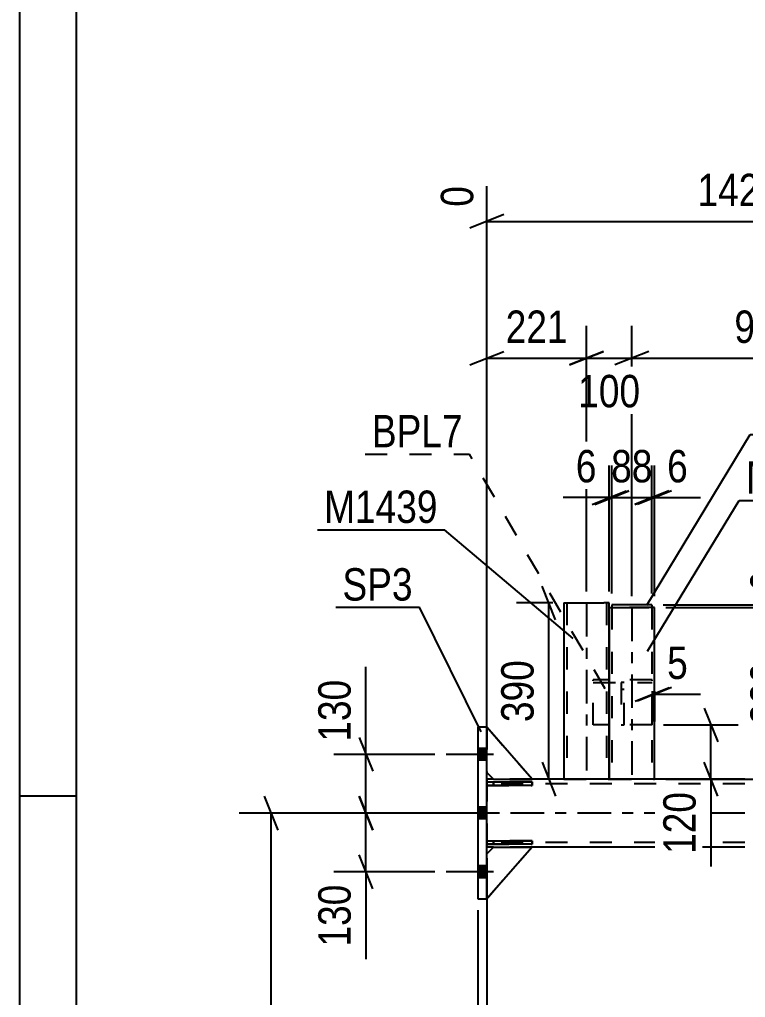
# Model space of a CAD drawing. Header units: millimetres. Extents: x -808 to 381, y -747 to 94.
# Drawn here: x -807.9 to -743.7, y -168.5 to -82 of the extents above; entities that cross this region are included whole.
import ezdxf

# ---------------------------------------------------------------- set-up
doc = ezdxf.new("R2010")
doc.units = ezdxf.units.MM
doc.linetypes.add('DXK_LINE_DOT2', pattern=[3.9198, 1.9599, -1.9599])
doc.linetypes.add('DXK_LINE_DOT3', pattern=[5.9187, 2.979, -0.9799, 0.9799, -0.9799])
doc.styles.add('Arial Narrow', font='ARIALN.TTF', dxfattribs={"height": 0.2})

# ---------------------------------------------------------------- blocks, each defined once
blk = doc.blocks.new('Unknown-232923327-64945')
at = {"color": 5, "linetype": 'Continuous'}
for p, q in [((-807.877, 94.316), (-807.877, -746.684)), ((-802.877, 89.316), (-802.877, -741.684)), ((-802.877, -150.684), (-807.877, -150.684))]:
    blk.add_line(p, q, dxfattribs=at)
blk = doc.blocks.new('Part-232923327-79938 - 79863')
at = {"color": 2, "linetype": 'Continuous'}
for p, q in [((-765.946, -149.187), (-766.546, -149.187)), ((-743.718, -149.187), (-762.546, -149.187)), ((-765.946, -155.187), (-766.546, -155.187)), ((-743.718, -155.187), (-762.546, -155.187))]:
    blk.add_line(p, q, dxfattribs=at)
at = {"color": 7, "linetype": 'DXK_LINE_DOT2'}
for p, q in [((-766.546, -149.187), (-766.546, -155.187)), ((-743.718, -149.587), (-766.546, -149.587)), ((-762.546, -149.187), (-765.946, -149.187)), ((-743.718, -154.787), (-766.546, -154.787)), ((-762.546, -155.187), (-765.946, -155.187))]:
    blk.add_line(p, q, dxfattribs=at)
at = {"color": 7, "linetype": 'DXK_LINE_DOT3'}
blk.add_line((-743.718, -152.187), (-766.546, -152.187), dxfattribs=at)
blk = doc.blocks.new('Part-232923327-142923 - 79863')
at = {"color": 7, "linetype": 'DXK_LINE_DOT2'}
for p, q in [((-754.406, -140.627), (-754.646, -140.627)), ((-754.646, -140.627), (-754.646, -144.386)), ((-754.406, -140.627), (-754.646, -140.627)), ((-754.406, -144.386), (-754.406, -140.627)), ((-754.646, -141.226), (-754.406, -141.226)), ((-754.646, -144.386), (-754.406, -144.386))]:
    blk.add_line(p, q, dxfattribs=at)
blk = doc.blocks.new('Part-232923327-142913 - 79863')
at = {"color": 2, "linetype": 'Continuous'}
for p, q in [((-755.718, -133.986), (-755.718, -149.187)), ((-755.718, -133.986), (-755.681, -133.986)), ((-755.681, -133.986), (-752.198, -133.986)), ((-751.718, -133.986), (-752.198, -133.986)), ((-751.718, -149.187), (-751.718, -133.986))]:
    blk.add_line(p, q, dxfattribs=at)
at = {"color": 7, "linetype": 'DXK_LINE_DOT2'}
for p, q in [((-755.478, -133.986), (-755.478, -149.192)), ((-755.478, -133.986), (-755.459, -133.986)), ((-751.958, -133.986), (-751.958, -149.192)), ((-755.718, -149.187), (-755.718, -149.192)), ((-755.718, -149.192), (-751.718, -149.192)), ((-751.718, -149.192), (-751.718, -149.187)), ((-751.718, -149.187), (-751.718, -149.192))]:
    blk.add_line(p, q, dxfattribs=at)
at = {"color": 7, "linetype": 'DXK_LINE_DOT3'}
blk.add_line((-753.718, -133.986), (-753.718, -149.192), dxfattribs=at)
blk = doc.blocks.new('Part-232923327-142921 - 79863')
at = {"color": 2, "linetype": 'Continuous'}
for p, q in [((-751.958, -133.746), (-755.478, -133.746)), ((-755.478, -133.746), (-755.478, -133.986)), ((-751.958, -133.746), (-751.958, -133.986))]:
    blk.add_line(p, q, dxfattribs=at)
at = {"color": 7, "linetype": 'DXK_LINE_DOT2'}
blk.add_line((-751.958, -133.986), (-755.478, -133.986), dxfattribs=at)
blk = doc.blocks.new('Part-232923327-79941 - 79863')
at = {"color": 2, "linetype": 'Continuous'}
for p, q in [((-766.546, -144.587), (-767.346, -144.587)), ((-767.346, -144.587), (-767.346, -159.787)), ((-766.546, -159.787), (-766.546, -144.587)), ((-767.346, -159.787), (-766.546, -159.787))]:
    blk.add_line(p, q, dxfattribs=at)
blk = doc.blocks.new('Part-232923327-80077 - 79863')
at = {"color": 7, "linetype": 'DXK_LINE_DOT2'}
for p, q in [((-762.546, -149.427), (-766.546, -149.427)), ((-766.546, -149.427), (-766.546, -149.747)), ((-765.946, -149.427), (-765.946, -149.747)), ((-762.546, -149.747), (-762.546, -149.427)), ((-766.546, -149.747), (-762.546, -149.747))]:
    blk.add_line(p, q, dxfattribs=at)
blk = doc.blocks.new('Part-232923327-80078 - 79863')
at = {"color": 7, "linetype": 'DXK_LINE_DOT2'}
for p, q in [((-762.546, -154.627), (-766.546, -154.627)), ((-766.546, -154.627), (-766.546, -154.947)), ((-765.946, -154.627), (-765.946, -154.947)), ((-762.546, -154.947), (-762.546, -154.627)), ((-766.546, -154.947), (-762.546, -154.947))]:
    blk.add_line(p, q, dxfattribs=at)
blk = doc.blocks.new('Part-232923327-80079 - 79863')
at = {"color": 2, "linetype": 'Continuous'}
for p, q in [((-766.546, -149.427), (-762.546, -149.427)), ((-766.546, -149.747), (-766.546, -149.427)), ((-762.546, -149.427), (-762.546, -149.747)), ((-762.546, -149.747), (-766.546, -149.747))]:
    blk.add_line(p, q, dxfattribs=at)
at = {"color": 7, "linetype": 'DXK_LINE_DOT2'}
blk.add_line((-765.946, -149.747), (-765.946, -149.427), dxfattribs=at)
blk = doc.blocks.new('Part-232923327-80080 - 79863')
at = {"color": 2, "linetype": 'Continuous'}
for p, q in [((-766.546, -154.627), (-762.546, -154.627)), ((-766.546, -154.947), (-766.546, -154.627)), ((-762.546, -154.627), (-762.546, -154.947)), ((-762.546, -154.947), (-766.546, -154.947))]:
    blk.add_line(p, q, dxfattribs=at)
at = {"color": 7, "linetype": 'DXK_LINE_DOT2'}
blk.add_line((-765.946, -154.947), (-765.946, -154.627), dxfattribs=at)
blk = doc.blocks.new('Part-232923327-80081 - 79863')
at = {"color": 7, "linetype": 'DXK_LINE_DOT2'}
for p, q in [((-762.546, -149.187), (-766.546, -144.587)), ((-766.546, -144.587), (-766.546, -148.587)), ((-766.546, -148.587), (-765.946, -149.187)), ((-765.946, -149.187), (-762.546, -149.187))]:
    blk.add_line(p, q, dxfattribs=at)
blk = doc.blocks.new('Part-232923327-80082 - 79863')
at = {"color": 2, "linetype": 'Continuous'}
for p, q in [((-762.546, -149.187), (-766.546, -144.587)), ((-766.546, -148.587), (-765.946, -149.187)), ((-765.946, -149.187), (-762.546, -149.187))]:
    blk.add_line(p, q, dxfattribs=at)
at = {"color": 7, "linetype": 'DXK_LINE_DOT2'}
blk.add_line((-766.546, -144.587), (-766.546, -148.587), dxfattribs=at)
blk = doc.blocks.new('Part-232923327-80083 - 79863')
at = {"color": 7, "linetype": 'DXK_LINE_DOT2'}
for p, q in [((-766.546, -155.787), (-765.946, -155.187)), ((-762.546, -155.187), (-766.546, -159.787)), ((-766.546, -159.787), (-766.546, -155.787)), ((-765.946, -155.187), (-762.546, -155.187))]:
    blk.add_line(p, q, dxfattribs=at)
blk = doc.blocks.new('Part-232923327-80084 - 79863')
at = {"color": 2, "linetype": 'Continuous'}
for p, q in [((-766.546, -155.787), (-765.946, -155.187)), ((-762.546, -155.187), (-766.546, -159.787)), ((-765.946, -155.187), (-762.546, -155.187))]:
    blk.add_line(p, q, dxfattribs=at)
at = {"color": 7, "linetype": 'DXK_LINE_DOT2'}
blk.add_line((-766.546, -159.787), (-766.546, -155.787), dxfattribs=at)
blk = doc.blocks.new('Bolt-232923327-80101 - 79863')
at = {"linetype": 'Continuous'}
for points in [[(-766.546, -147.507), (-766.546, -146.467), (-767.346, -146.467), (-767.346, -147.507)], [(-766.546, -147.507), (-766.546, -146.467), (-767.346, -146.467), (-767.346, -147.507)], [(-766.546, -147.507), (-766.546, -146.467), (-767.346, -146.467), (-767.346, -147.507)], [(-766.546, -152.707), (-766.546, -151.667), (-767.346, -151.667), (-767.346, -152.707)], [(-766.546, -152.707), (-766.546, -151.667), (-767.346, -151.667), (-767.346, -152.707)], [(-766.546, -157.907), (-766.546, -156.867), (-767.346, -156.867), (-767.346, -157.907)], [(-766.546, -157.907), (-766.546, -156.867), (-767.346, -156.867), (-767.346, -157.907)], [(-766.546, -157.907), (-766.546, -156.867), (-767.346, -156.867), (-767.346, -157.907)]]:
    blk.add_hatch(color=1, dxfattribs=at).paths.add_polyline_path(points)
at = {"color": 1, "linetype": 'Continuous'}
for p, q in [((-765.946, -146.987), (-770.146, -146.987)), ((-765.946, -146.987), (-770.146, -146.987)), ((-765.946, -146.987), (-770.146, -146.987)), ((-766.546, -146.467), (-767.346, -146.467)), ((-766.546, -146.467), (-767.346, -146.467)), ((-766.546, -146.467), (-767.346, -146.467)), ((-766.546, -147.507), (-767.346, -147.507)), ((-766.546, -147.507), (-767.346, -147.507)), ((-766.546, -147.507), (-767.346, -147.507)), ((-765.946, -152.187), (-770.146, -152.187)), ((-765.946, -152.187), (-770.146, -152.187)), ((-766.546, -151.667), (-767.346, -151.667)), ((-766.546, -151.667), (-767.346, -151.667)), ((-766.546, -152.707), (-767.346, -152.707)), ((-766.546, -152.707), (-767.346, -152.707)), ((-765.946, -157.387), (-770.146, -157.387)), ((-765.946, -157.387), (-770.146, -157.387)), ((-765.946, -157.387), (-770.146, -157.387)), ((-766.546, -156.867), (-767.346, -156.867)), ((-766.546, -156.867), (-767.346, -156.867)), ((-766.546, -156.867), (-767.346, -156.867)), ((-766.546, -157.907), (-767.346, -157.907)), ((-766.546, -157.907), (-767.346, -157.907)), ((-766.546, -157.907), (-767.346, -157.907))]:
    blk.add_line(p, q, dxfattribs=at)
blk = doc.blocks.new('Part-232923327-142833 - 79863')
at = {"color": 2, "linetype": 'Continuous'}
for p, q in [((-759.718, -133.587), (-759.718, -149.187)), ((-759.718, -133.587), (-756.198, -133.587)), ((-755.718, -133.587), (-756.198, -133.587)), ((-755.718, -149.187), (-755.718, -133.587))]:
    blk.add_line(p, q, dxfattribs=at)
at = {"color": 7, "linetype": 'DXK_LINE_DOT2'}
for p, q in [((-759.478, -133.587), (-759.478, -149.19)), ((-759.478, -133.587), (-759.459, -133.587)), ((-759.459, -133.587), (-759.421, -133.587)), ((-759.421, -133.587), (-759.407, -133.587)), ((-755.958, -133.587), (-755.958, -149.19)), ((-759.718, -149.187), (-759.718, -149.19)), ((-759.718, -149.19), (-755.718, -149.19)), ((-755.718, -149.19), (-755.718, -149.187)), ((-755.718, -149.187), (-755.718, -149.19))]:
    blk.add_line(p, q, dxfattribs=at)
at = {"color": 7, "linetype": 'DXK_LINE_DOT3'}
blk.add_line((-757.718, -133.587), (-757.718, -149.19), dxfattribs=at)
blk = doc.blocks.new('Part-232923327-142922 - 79863')
at = {"color": 7, "linetype": 'DXK_LINE_DOT2'}
for p, q in [((-751.926, -140.386), (-757.126, -140.386)), ((-757.126, -144.386), (-757.126, -140.386)), ((-757.126, -140.626), (-751.926, -140.626)), ((-751.926, -144.386), (-751.926, -140.386)), ((-751.926, -144.386), (-757.126, -144.386))]:
    blk.add_line(p, q, dxfattribs=at)
blk = doc.blocks.new('StraightDimension-232923327-156789 - 79863')
at = {"color": 7, "linetype": 'Continuous'}
for p, q in [((-755.478, -132.746), (-755.478, -121.411)), ((-751.958, -132.746), (-751.958, -121.411)), ((-756.978, -124.861), (-753.978, -123.661)), ((-750.458, -123.661), (-753.458, -124.861)), ((-755.478, -124.261), (-751.958, -124.261))]:
    blk.add_line(p, q, dxfattribs=at)
at = {"color": 0}
blk.add_wipeout([(-751.289, -123.511), (-751.289, -119.311), (-756.146, -119.311), (-756.146, -123.511)], dxfattribs=at)
at = {"color": 3, "style": 'Arial Narrow'}
blk.add_text('88', height=2.8633, dxfattribs=at).set_placement((-755.546, -122.911))
blk = doc.blocks.new('StraightDimension-232923327-156618 - 79863')
at = {"color": 7, "linetype": 'Continuous'}
for p, q in [((-753.718, -132.986), (-753.718, -109.068)), ((-730.086, -133.547), (-730.086, -109.068)), ((-752.218, -111.318), (-755.218, -112.518)), ((-731.586, -112.518), (-728.586, -111.318)), ((-753.718, -111.918), (-730.086, -111.918))]:
    blk.add_line(p, q, dxfattribs=at)
at = {"color": 0}
blk.add_wipeout([(-738.559, -111.168), (-738.559, -106.968), (-745.244, -106.968), (-745.244, -111.168)], dxfattribs=at)
at = {"color": 3, "style": 'Arial Narrow'}
blk.add_text('900', height=2.8633, dxfattribs=at).set_placement((-744.644, -110.568))
blk = doc.blocks.new('StraightDimension-232923327-158306 - 79863')
at = {"color": 7, "linetype": 'Continuous'}
for p, q in [((-777.239, -146.987), (-777.239, -139.253)), ((-777.239, -146.987), (-777.239, -139.253)), ((-777.839, -145.487), (-776.639, -148.487)), ((-771.146, -146.987), (-780.089, -146.987)), ((-777.239, -152.187), (-777.239, -146.987)), ((-776.639, -153.687), (-777.839, -150.687)), ((-768.346, -152.187), (-780.089, -152.187))]:
    blk.add_line(p, q, dxfattribs=at)
at = {"color": 0}
blk.add_wipeout([(-777.989, -139.778), (-782.189, -139.778), (-782.188, -146.462), (-777.988, -146.462)], dxfattribs=at)
at = {"color": 3, "style": 'Arial Narrow'}
blk.add_text('130', height=2.8633, rotation=90.00021, dxfattribs=at).set_placement((-778.589, -145.862))
blk = doc.blocks.new('StraightDimension-232923327-156843 - 79863')
at = {"color": 7, "linetype": 'Continuous'}
for p, q in [((-738.419, -135.486), (-739.619, -132.486)), ((-750.718, -133.986), (-736.619, -133.986)), ((-739.019, -149.187), (-739.019, -133.986)), ((-739.619, -147.687), (-738.419, -150.687)), ((-750.718, -149.187), (-736.619, -149.187))]:
    blk.add_line(p, q, dxfattribs=at)
at = {"color": 0}
blk.add_wipeout([(-739.769, -138.244), (-743.969, -138.245), (-743.969, -144.929), (-739.769, -144.929)], dxfattribs=at)
at = {"color": 3, "style": 'Arial Narrow'}
blk.add_text('380', height=2.8633, rotation=90.00021, dxfattribs=at).set_placement((-740.369, -144.329))
blk = doc.blocks.new('StraightDimension-232923327-156887 - 79863')
at = {"color": 7, "linetype": 'Continuous'}
for p, q in [((-753.426, -142.265), (-750.426, -141.065)), ((-750.218, -141.065), (-753.218, -142.265)), ((-751.926, -141.386), (-751.926, -144.065)), ((-751.926, -141.665), (-751.718, -141.665)), ((-751.718, -141.386), (-751.718, -144.065)), ((-751.718, -141.665), (-747.639, -141.665)), ((-751.718, -141.665), (-747.639, -141.665))]:
    blk.add_line(p, q, dxfattribs=at)
at = {"color": 0}
blk.add_wipeout([(-748.164, -140.915), (-748.164, -136.715), (-751.193, -136.715), (-751.193, -140.915)], dxfattribs=at)
at = {"color": 3, "style": 'Arial Narrow'}
blk.add_text('5', height=2.863, dxfattribs=at).set_placement((-750.593, -140.315))
blk = doc.blocks.new('StraightDimension-232923327-87157 - 79863')
at = {"color": 7, "linetype": 'Continuous'}
blk.add_line((-767.346, -160.787), (-767.346, -319.307), dxfattribs=at)
blk = doc.blocks.new('StraightDimension-232923327-86996 - 79863')
at = {"color": 7, "linetype": 'Continuous'}
blk.add_line((-766.546, -156.187), (-766.546, -202.044), dxfattribs=at)
blk = doc.blocks.new('StraightDimension-232923327-156619 - 79863')
at = {"color": 7, "linetype": 'Continuous'}
for p, q in [((-757.718, -132.587), (-757.718, -109.518)), ((-753.718, -132.986), (-753.718, -109.518)), ((-759.218, -112.518), (-756.218, -111.318)), ((-752.218, -111.318), (-755.218, -112.518)), ((-757.718, -111.918), (-753.718, -111.918))]:
    blk.add_line(p, q, dxfattribs=at)
at = {"color": 0}
blk.add_wipeout([(-752.375, -116.868), (-752.375, -112.668), (-759.06, -112.668), (-759.06, -116.868)], dxfattribs=at)
at = {"color": 3, "style": 'Arial Narrow'}
blk.add_text('100', height=2.8633, dxfattribs=at).set_placement((-758.46, -116.268))
blk = doc.blocks.new('StraightDimension-232923327-156842 - 79863')
at = {"color": 7, "linetype": 'Continuous'}
for p, q in [((-739.019, -133.746), (-739.019, -129.668)), ((-739.019, -133.746), (-739.019, -129.668)), ((-739.619, -132.246), (-738.419, -135.246)), ((-738.419, -135.486), (-739.619, -132.486)), ((-750.958, -133.746), (-736.619, -133.746)), ((-750.718, -133.986), (-736.619, -133.986)), ((-739.019, -133.986), (-739.019, -133.746))]:
    blk.add_line(p, q, dxfattribs=at)
at = {"color": 0}
blk.add_wipeout([(-739.769, -130.193), (-743.969, -130.193), (-743.969, -133.221), (-739.769, -133.221)], dxfattribs=at)
at = {"color": 3, "style": 'Arial Narrow'}
blk.add_text('6', height=2.863, rotation=90.00021, dxfattribs=at).set_placement((-740.369, -132.621))
blk = doc.blocks.new('StraightDimension-232923327-96395 - 79863')
at = {"color": 7, "linetype": 'Continuous'}
for p, q in [((-785.013, -153.687), (-786.213, -150.687)), ((-768.346, -152.187), (-788.463, -152.187)), ((-785.613, -277.187), (-785.613, -152.187))]:
    blk.add_line(p, q, dxfattribs=at)
blk = doc.blocks.new('StraightDimension-232923327-123369 - 79863')
at = {"color": 7, "linetype": 'Continuous'}
for p, q in [((-721.966, -154.187), (-721.966, -91.202)), ((-766.546, -148.187), (-766.546, -96.686)), ((-765.046, -99.214), (-768.046, -100.414)), ((-723.466, -100.414), (-720.466, -99.214)), ((-766.546, -99.814), (-721.966, -99.814))]:
    blk.add_line(p, q, dxfattribs=at)
at = {"color": 0}
blk.add_wipeout([(-740, -99.064), (-740, -94.864), (-748.512, -94.864), (-748.512, -99.064)], dxfattribs=at)
at = {"color": 3, "style": 'Arial Narrow'}
blk.add_text('1424', height=2.8633, dxfattribs=at).set_placement((-747.912, -98.464))
at = {"color": 0, "linetype": 'Continuous'}
for points in [[(-722.566, -90.602), (-726.766, -90.602), (-726.766, -99.114), (-722.566, -99.114)], [(-767.146, -96.086), (-771.346, -96.086), (-771.346, -99.114), (-767.146, -99.114)]]:
    blk.add_wipeout(points, dxfattribs=at)
at = {"color": 3, "linetype": 'Continuous', "style": 'Arial Narrow'}
for s, height, p in [('1424', 2.8633, (-723.166, -98.514)), ('0', 2.863, (-767.746, -98.514))]:
    blk.add_text(s, height=height, rotation=90.00021, dxfattribs=at).set_placement(p)
blk = doc.blocks.new('StraightDimension-232923327-156620 - 79863')
at = {"color": 7, "linetype": 'Continuous'}
for p, q in [((-766.546, -148.187), (-766.546, -109.068)), ((-757.718, -132.587), (-757.718, -109.068)), ((-768.046, -112.518), (-765.046, -111.318)), ((-756.218, -111.318), (-759.218, -112.518)), ((-766.546, -111.918), (-757.718, -111.918))]:
    blk.add_line(p, q, dxfattribs=at)
at = {"color": 0}
blk.add_wipeout([(-758.789, -111.168), (-758.789, -106.968), (-765.474, -106.968), (-765.474, -111.168)], dxfattribs=at)
at = {"color": 3, "style": 'Arial Narrow'}
blk.add_text('221', height=2.8633, dxfattribs=at).set_placement((-764.874, -110.568))
blk = doc.blocks.new('StraightDimension-232923327-156788 - 79863')
at = {"color": 7, "linetype": 'Continuous'}
for p, q in [((-751.958, -132.746), (-751.958, -121.411)), ((-751.718, -132.986), (-751.718, -121.411)), ((-753.458, -124.861), (-750.458, -123.661)), ((-750.218, -123.661), (-753.218, -124.861)), ((-751.958, -124.261), (-751.718, -124.261)), ((-751.718, -124.261), (-747.639, -124.261)), ((-751.718, -124.261), (-747.639, -124.261))]:
    blk.add_line(p, q, dxfattribs=at)
at = {"color": 0}
blk.add_wipeout([(-748.164, -123.511), (-748.164, -119.311), (-751.193, -119.311), (-751.193, -123.511)], dxfattribs=at)
at = {"color": 3, "style": 'Arial Narrow'}
blk.add_text('6', height=2.863, dxfattribs=at).set_placement((-750.593, -122.911))
blk = doc.blocks.new('StraightDimension-232923327-156790 - 79863')
at = {"color": 7, "linetype": 'Continuous'}
for p, q in [((-755.718, -132.587), (-755.718, -121.411)), ((-755.478, -132.746), (-755.478, -121.411)), ((-757.218, -124.861), (-754.218, -123.661)), ((-753.978, -123.661), (-756.978, -124.861)), ((-755.718, -124.261), (-759.796, -124.261)), ((-755.718, -124.261), (-759.796, -124.261)), ((-755.718, -124.261), (-755.478, -124.261))]:
    blk.add_line(p, q, dxfattribs=at)
at = {"color": 0}
blk.add_wipeout([(-756.243, -123.511), (-756.243, -119.311), (-759.271, -119.311), (-759.271, -123.511)], dxfattribs=at)
at = {"color": 3, "style": 'Arial Narrow'}
blk.add_text('6', height=2.863, dxfattribs=at).set_placement((-758.671, -122.911))
blk = doc.blocks.new('StraightDimension-232923327-156830 - 79863')
at = {"color": 7, "linetype": 'Continuous'}
for p, q in [((-760.458, -135.087), (-761.658, -132.087)), ((-760.718, -133.587), (-763.908, -133.587)), ((-761.058, -149.187), (-761.058, -133.587)), ((-761.658, -147.687), (-760.458, -150.687)), ((-760.718, -149.187), (-763.908, -149.187))]:
    blk.add_line(p, q, dxfattribs=at)
at = {"color": 0}
blk.add_wipeout([(-761.808, -138.045), (-766.008, -138.045), (-766.008, -144.729), (-761.808, -144.729)], dxfattribs=at)
at = {"color": 3, "style": 'Arial Narrow'}
blk.add_text('390', height=2.8633, rotation=90.00021, dxfattribs=at).set_placement((-762.408, -144.129))
blk = doc.blocks.new('StraightDimension-232923327-156873 - 79863')
at = {"color": 7, "linetype": 'Continuous'}
for p, q in [((-747.32, -142.886), (-746.12, -145.886)), ((-750.926, -144.386), (-744.32, -144.386)), ((-746.72, -149.187), (-746.72, -144.386)), ((-746.12, -150.687), (-747.32, -147.687)), ((-750.718, -149.187), (-744.32, -149.187)), ((-746.72, -149.187), (-746.72, -156.921)), ((-746.72, -149.187), (-746.72, -156.921))]:
    blk.add_line(p, q, dxfattribs=at)
at = {"color": 0}
blk.add_wipeout([(-747.47, -149.712), (-751.67, -149.712), (-751.67, -156.396), (-747.47, -156.396)], dxfattribs=at)
at = {"color": 3, "style": 'Arial Narrow'}
blk.add_text('120', height=2.8633, rotation=90.00021, dxfattribs=at).set_placement((-748.07, -155.796))
blk = doc.blocks.new('StraightDimension-232923327-158307 - 79863')
at = {"color": 7, "linetype": 'Continuous'}
for p, q in [((-777.839, -150.687), (-776.639, -153.687)), ((-768.346, -152.187), (-780.089, -152.187)), ((-777.239, -157.387), (-777.239, -152.187)), ((-776.639, -158.887), (-777.839, -155.887)), ((-771.146, -157.387), (-780.089, -157.387)), ((-777.239, -157.387), (-777.239, -165.121)), ((-777.239, -157.387), (-777.239, -165.121))]:
    blk.add_line(p, q, dxfattribs=at)
at = {"color": 0}
blk.add_wipeout([(-777.989, -157.912), (-782.189, -157.912), (-782.188, -164.596), (-777.988, -164.596)], dxfattribs=at)
at = {"color": 3, "style": 'Arial Narrow'}
blk.add_text('130', height=2.8633, rotation=90.00021, dxfattribs=at).set_placement((-778.589, -163.996))
blk = doc.blocks.new('Mark-232923327-84485 - 79863')
at = {"color": 30, "linetype": 'Continuous'}
for p in [(-779.914, -133.974), (-767.041, -144.99)]:
    blk.add_line(p, (-772.503, -133.974), dxfattribs=at)
at = {"color": 0}
blk.add_wipeout([(-773.103, -133.374), (-773.103, -130.374), (-779.314, -130.374), (-779.314, -133.374)], dxfattribs=at)
blk.add_wipeout([(-773.103, -133.374), (-773.103, -130.374), (-779.314, -130.374), (-779.314, -133.374)], dxfattribs=at)
at = {"color": 3, "style": 'Arial Narrow'}
blk.add_text('SP3', height=2.8633, dxfattribs=at).set_placement((-779.314, -133.374))
blk = doc.blocks.new('Mark-232923327-156771 - 79863')
at = {"color": 30, "linetype": 'Continuous'}
for p, q in [((-752.394, -133.779), (-743.249, -118.664)), ((-743.249, -118.664), (-732.545, -118.664))]:
    blk.add_line(p, q, dxfattribs=at)
at = {"color": 0}
blk.add_wipeout([(-733.145, -118.064), (-733.145, -115.064), (-742.649, -115.064), (-742.649, -118.064)], dxfattribs=at)
blk.add_wipeout([(-733.145, -118.064), (-733.145, -115.064), (-742.649, -115.064), (-742.649, -118.064)], dxfattribs=at)
at = {"color": 3, "style": 'Arial Narrow'}
blk.add_text('PL765', height=2.8633, dxfattribs=at).set_placement((-742.649, -118.064))
blk = doc.blocks.new('Mark-232923327-156438 - 79863')
at = {"color": 30, "linetype": 'Continuous'}
for p in [(-781.537, -127.103), (-758.906, -136.719)]:
    blk.add_line(p, (-770.286, -127.103), dxfattribs=at)
at = {"color": 0}
blk.add_wipeout([(-770.886, -126.503), (-770.886, -123.503), (-780.937, -123.503), (-780.937, -126.503)], dxfattribs=at)
blk.add_wipeout([(-770.886, -126.503), (-770.886, -123.503), (-780.937, -123.503), (-780.937, -126.503)], dxfattribs=at)
at = {"color": 3, "style": 'Arial Narrow'}
blk.add_text('M1439', height=2.8633, dxfattribs=at).set_placement((-780.937, -126.503))
blk = doc.blocks.new('Mark-232923327-156441 - 79863')
at = {"color": 30, "linetype": 'Continuous'}
for p, q in [((-752.317, -137.85), (-744.207, -124.528)), ((-744.207, -124.528), (-732.956, -124.528))]:
    blk.add_line(p, q, dxfattribs=at)
at = {"color": 0}
blk.add_wipeout([(-733.556, -123.928), (-733.556, -120.928), (-743.607, -120.928), (-743.607, -123.928)], dxfattribs=at)
blk.add_wipeout([(-733.556, -123.928), (-733.556, -120.928), (-743.607, -120.928), (-743.607, -123.928)], dxfattribs=at)
at = {"color": 3, "style": 'Arial Narrow'}
blk.add_text('M1470', height=2.8633, dxfattribs=at).set_placement((-743.607, -123.928))
blk = doc.blocks.new('Mark-232923327-156868 - 79863')
at = {"color": 30, "linetype": 'DXK_LINE_DOT2'}
for p in [(-777.313, -120.414), (-756.074, -141.198)]:
    blk.add_line(p, (-768.074, -120.414), dxfattribs=at)
at = {"color": 0}
blk.add_wipeout([(-768.674, -119.814), (-768.674, -116.814), (-776.713, -116.814), (-776.713, -119.814)], dxfattribs=at)
blk.add_wipeout([(-768.674, -119.814), (-768.674, -116.814), (-776.713, -116.814), (-776.713, -119.814)], dxfattribs=at)
at = {"color": 3, "style": 'Arial Narrow'}
blk.add_text('BPL7', height=2.8633, dxfattribs=at).set_placement((-776.713, -119.814))

msp = doc.modelspace()

# ---------------------------------------------------------------- block references
for name in ['Unknown-232923327-64945', 'Part-232923327-142833 - 79863', 'Part-232923327-142913 - 79863', 'Part-232923327-142921 - 79863', 'Part-232923327-142922 - 79863', 'Part-232923327-142923 - 79863', 'Part-232923327-79941 - 79863', 'Part-232923327-80081 - 79863', 'Part-232923327-80082 - 79863', 'Bolt-232923327-80101 - 79863', 'Part-232923327-79938 - 79863', 'Part-232923327-80077 - 79863', 'Part-232923327-80079 - 79863', 'Part-232923327-80078 - 79863', 'Part-232923327-80080 - 79863', 'Part-232923327-80083 - 79863', 'Part-232923327-80084 - 79863']:
    msp.add_blockref(name, (0, 0))

# ---------------------------------------------------------------- next in the draw order: block references
for name in ['StraightDimension-232923327-156789 - 79863', 'StraightDimension-232923327-158306 - 79863', 'StraightDimension-232923327-87157 - 79863']:
    msp.add_blockref(name, (0, 0))

# ---------------------------------------------------------------- next in the draw order: block references
for name in ['StraightDimension-232923327-156618 - 79863', 'StraightDimension-232923327-86996 - 79863']:
    msp.add_blockref(name, (0, 0))

# ---------------------------------------------------------------- next in the draw order: block references
for name in ['StraightDimension-232923327-156619 - 79863', 'StraightDimension-232923327-156843 - 79863']:
    msp.add_blockref(name, (0, 0))

# ---------------------------------------------------------------- next in the draw order: block references
for name in ['StraightDimension-232923327-156842 - 79863', 'StraightDimension-232923327-156887 - 79863', 'StraightDimension-232923327-96395 - 79863']:
    msp.add_blockref(name, (0, 0))

# ---------------------------------------------------------------- next in the draw order: block references
msp.add_blockref('StraightDimension-232923327-123369 - 79863', (0, 0))

# ---------------------------------------------------------------- next in the draw order: block references
for name in ['StraightDimension-232923327-156620 - 79863', 'StraightDimension-232923327-156788 - 79863', 'StraightDimension-232923327-156873 - 79863', 'StraightDimension-232923327-158307 - 79863']:
    msp.add_blockref(name, (0, 0))

# ---------------------------------------------------------------- next in the draw order: block references
for name in ['Mark-232923327-156771 - 79863', 'StraightDimension-232923327-156790 - 79863', 'Mark-232923327-84485 - 79863', 'StraightDimension-232923327-156830 - 79863']:
    msp.add_blockref(name, (0, 0))

# ---------------------------------------------------------------- next in the draw order: block references
for name in ['Mark-232923327-156441 - 79863', 'Mark-232923327-156438 - 79863']:
    msp.add_blockref(name, (0, 0))

# ---------------------------------------------------------------- next in the draw order: block references
msp.add_blockref('Mark-232923327-156868 - 79863', (0, 0))

doc.saveas('drawing.dxf')
